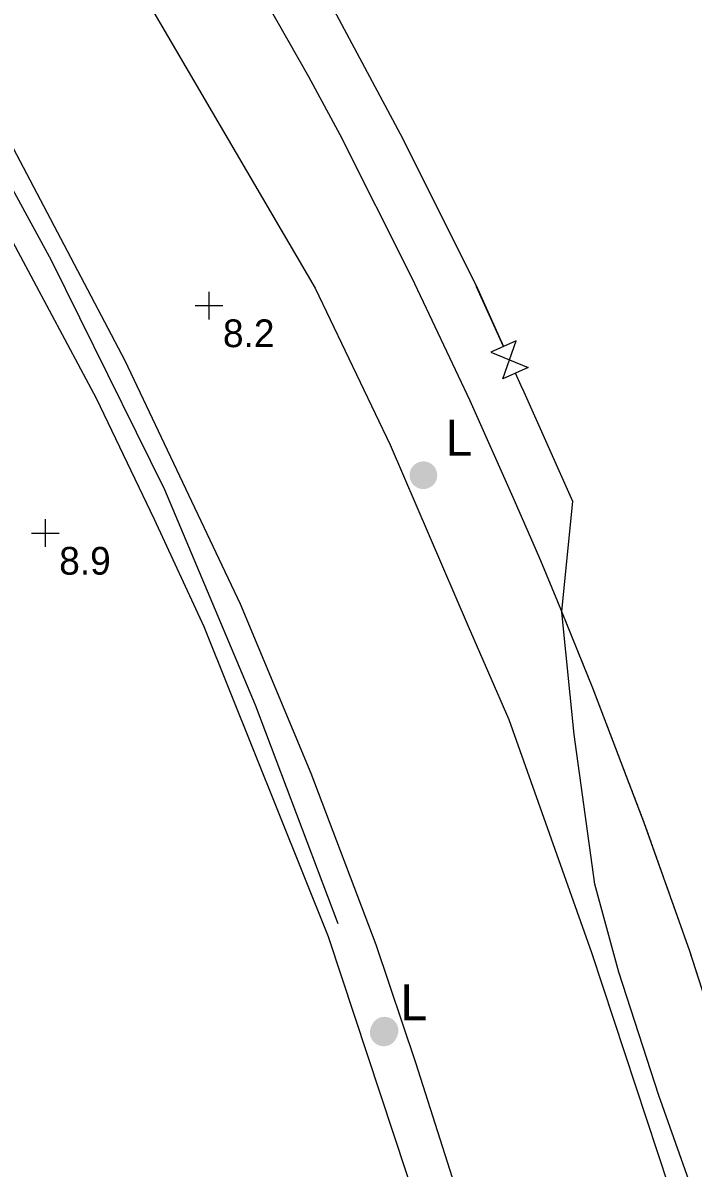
# Model space of a CAD drawing. Header units: millimetres. Extents: x 833924389 to 835767163, y 817400000 to 818811854.
# Drawn here: x 835475608 to 835499772, y 817794933 to 817836242 of the extents above; entities that cross this region are included whole.
import ezdxf
from ezdxf.enums import TextEntityAlignment as Align

# ---------------------------------------------------------------- set-up
doc = ezdxf.new("R2010")
doc.units = ezdxf.units.MM
doc.header["$LTSCALE"] = 10
doc.header["$MEASUREMENT"] = 0
doc.linetypes.add('11SW4B$1$DGN Style 5', pattern=[1.174922, 0.503538, -0.671384])
doc.layers.add('01_Base_Plan', color=5, linetype='Continuous', lineweight=5)
doc.styles.add('11SW4B$0$Style-ENGINEERING', font='ENGINEERING.shx')
doc.styles.add('11SW4B$0$Style-WORKING', font='WORKING.shx')

# ---------------------------------------------------------------- blocks, each defined once
blk = doc.blocks.new('11SW4B$0$SPOTHT')
at = {"layer": '01_Base_Plan', "linetype": 'Continuous', "lineweight": 13}
for p, q in [((0, -0.5), (0, 0.5)), ((-0.5, 0), (0.5, 0))]:
    blk.add_line(p, q, dxfattribs=at)
blk = doc.blocks.new('11SW4B$0$UTILP')
at = {"layer": '01_Base_Plan', "linetype": 'Continuous', "lineweight": 13}
h = blk.add_hatch(color=256, dxfattribs=at)
edge = h.paths.add_edge_path()
edge.add_arc((0, 0), 0.5, 0, 360)

msp = doc.modelspace()

# ---------------------------------------------------------------- linework, layer by layer
at = {"layer": '01_Base_Plan', "linetype": 'Continuous', "flags": 128}
for points in [[(835443980, 817894549), (835445710, 817892251), (835454707, 817880292), (835457943, 817875979), (835460105, 817873081), (835464050, 817867834), (835466983, 817863816), (835469196, 817860728), (835471419, 817857544), (835473669, 817854257), (835474904, 817852453), (835477277, 817848839), (835479332, 817845649), (835483225, 817839034), (835485909, 817834305), (835487032, 817832219), (835489624, 817827071), (835491725, 817822624), (835493268, 817819138), (835494077, 817817297), (835494270, 817816849), (835494880, 817815377), (835495041, 817814982)], [(835443980, 817894549), (835445710, 817892251), (835454707, 817880292), (835457943, 817875979), (835460105, 817873081), (835464050, 817867834), (835466983, 817863816), (835469196, 817860728), (835471419, 817857544), (835473669, 817854257), (835474904, 817852453), (835477277, 817848839), (835479332, 817845649), (835483225, 817839034), (835485909, 817834305), (835487032, 817832219), (835489624, 817827071), (835491725, 817822624), (835493268, 817819138), (835494077, 817817297), (835494270, 817816849), (835494880, 817815377), (835495041, 817814982)], [(835440432, 817893820), (835440959, 817893130), (835443518, 817889790), (835446305, 817885994), (835449282, 817882015), (835452056, 817878409), (835457902, 817870625), (835463080, 817863638), (835465207, 817860641), (835468207, 817856421), (835471776, 817851238), (835486143, 817826678), (835488851, 817821019), (835491668, 817814484), (835493132, 817811118), (835496104, 817802711), (835499280, 817793090), (835502707, 817781365), (835505479, 817771222), (835508391, 817760489)], [(835505112, 817738729), (835500213, 817756917), (835498299, 817764016), (835494085, 817779396), (835490393, 817791885), (835486628, 817803277), (835482142, 817814461), (835480352, 817818331), (835478264, 817822691), (835472599, 817833279), (835464977, 817845516), (835461081, 817850958), (835457855, 817855215), (835456994, 817856350), (835454318, 817859880), (835440948, 817875569), (835430510, 817887370), (835427196, 817891100), (835427190, 817891106)], [(835486970, 817803746), (835483991, 817811631), (835480721, 817819400), (835476641, 817827668), (835473324, 817833750), (835466815, 817844187), (835460277, 817853412), (835458521, 817855638)], [(835491945, 817826768), (835489317, 817832044), (835486831, 817836707), (835485360, 817839351), (835484557, 817840749), (835484308, 817841183)], [(835513657, 817716564), (835510964, 817725170), (835508185, 817734227), (835505344, 817744068), (835503178, 817751789), (835500703, 817760728), (835498042, 817770853), (835495386, 817780399), (835491894, 817792090), (835489774, 817798736), (835488342, 817802990), (835485998, 817809171), (835483458, 817815274), (835479298, 817824053), (835474768, 817832648), (835470244, 817840401)], [(835491945, 817826768), (835492940, 817824571), (835491966, 817826725), (835491945, 817826768)], [(835505848, 817781805), (835505145, 817784007), (835503379, 817787103), (835501334, 817790606), (835500235, 817792767), (835498540, 817797554), (835497099, 817802003), (835496227, 817805172), (835495484, 817810577), (835495041, 817814982), (835495036, 817815026), (835495433, 817818980), (835493679, 817822921), (835493578, 817823148), (835493374, 817823606)], [(835495041, 817814982), (835496144, 817812262), (835497999, 817807405), (835499642, 817802765), (835501381, 817797352), (835502735, 817792939), (835504016, 817788578), (835505427, 817783649), (835505848, 817781805)], [(835505848, 817781805), (835505145, 817784007), (835503379, 817787103), (835501334, 817790606), (835500235, 817792767), (835498540, 817797554), (835497099, 817802003), (835496227, 817805172), (835495484, 817810577), (835495041, 817814982)]]:
    msp.add_lwpolyline(points, dxfattribs=at)
at = {"layer": '01_Base_Plan', "linetype": '11SW4B$1$DGN Style 5', "flags": 128}
msp.add_lwpolyline([(835495041, 817814982), (835496144, 817812262), (835497999, 817807405), (835499642, 817802765), (835501381, 817797352), (835502735, 817792939), (835504016, 817788578), (835505427, 817783649), (835505885, 817781696)], dxfattribs=at)
at = {"layer": '01_Base_Plan', "linetype": 'Continuous'}
msp.add_3dface([(835492484, 817824366), (835493830, 817823811), (835492918, 817823401), (835493396, 817824776)], dxfattribs=at)

# ---------------------------------------------------------------- block references
at = {"layer": '01_Base_Plan', "linetype": 'Continuous', "xscale": 1000, "yscale": 1000, "zscale": 1000}
for name, p in [('11SW4B$0$SPOTHT', (835482321, 817826046, 8200)), ('11SW4B$0$UTILP', (835490048, 817819926)), ('11SW4B$0$SPOTHT', (835476417, 817817840, 8900)), ('11SW4B$0$UTILP', (835488618, 817799826)), ('11SW4B$0$UTILP', (835488648, 817799891))]:
    msp.add_blockref(name, p, dxfattribs=at)

# ---------------------------------------------------------------- texts
at = {"layer": '01_Base_Plan', "linetype": 'Continuous', "style": '11SW4B$0$Style-ENGINEERING'}
for s, p in [('8.2', (835482821, 817825546, 8200)), ('8.9', (835476917, 817817340, 8900))]:
    msp.add_text(s, height=1000, dxfattribs=at).set_placement(p, align=Align.TOP_LEFT)
at = {"layer": '01_Base_Plan', "linetype": 'Continuous', "style": '11SW4B$0$Style-WORKING'}
for p in [(835490848, 817820626), (835489223, 817800265)]:
    msp.add_text('L', height=1300, dxfattribs=at).set_placement(p)

doc.saveas('drawing.dxf')
